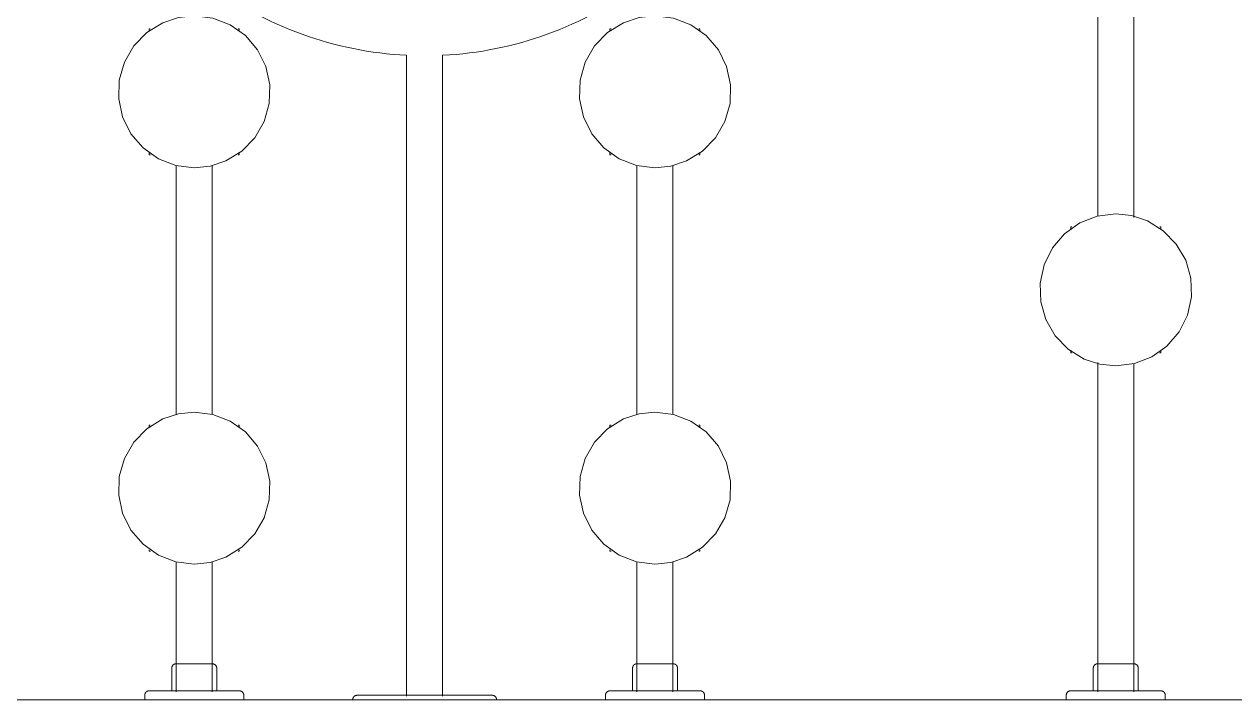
# Model space of a CAD drawing. Header units: inches. Extents: x 11834 to 13024, y -8101 to -6934.
# Drawn here: x 12447.32 to 12464.13, y -7360.47 to -7351.1 of the extents above; entities that cross this region are included whole.
import ezdxf

# ---------------------------------------------------------------- set-up
doc = ezdxf.new("R2010")
doc.units = ezdxf.units.IN
doc.header["$MEASUREMENT"] = 0
doc.layers.add('A-GENM', color=13, linetype='Continuous', lineweight=9)

# ---------------------------------------------------------------- blocks, each defined once
blk = doc.blocks.new('Foosball Table - Foosball Table-6977012-FIRST FLOOR POWER _ SIGNAL')
at = {"layer": 'A-GENM'}
for p, q in [((9.348, -1.022), (9.348, -7.228)), ((9.848, -7.245), (9.848, -1.023)), ((-3.824, -4.625), (-3.824, -4.662)), ((-3.824, -4.625), (-3.81, -4.625)), ((-2.591, -4.625), (-2.574, -4.625)), ((-2.574, -4.657), (-2.574, -4.625)), ((2.574, -4.625), (2.574, -4.662)), ((2.574, -4.625), (2.589, -4.625)), ((3.808, -4.625), (3.824, -4.625)), ((3.824, -4.657), (3.824, -4.625)), ((-0.25, -13.889), (-0.25, -4.994)), ((-0.25, -4.994), (-0.25, -13.889)), ((0.25, -4.994), (0.25, -13.889)), ((0.25, -13.889), (0.25, -4.994)), ((-3.824, -6.343), (-3.824, -6.375)), ((-3.808, -6.375), (-3.824, -6.375)), ((-2.574, -6.375), (-2.589, -6.375)), ((-2.574, -6.375), (-2.574, -6.338)), ((2.574, -6.343), (2.574, -6.375)), ((2.591, -6.375), (2.574, -6.375)), ((3.824, -6.375), (3.81, -6.375)), ((3.824, -6.375), (3.824, -6.338)), ((-3.449, -6.522), (-3.449, -9.977)), ((-2.949, -9.978), (-2.949, -6.523)), ((2.949, -6.522), (2.949, -9.977)), ((3.449, -9.978), (3.449, -6.523)), ((8.973, -7.375), (8.973, -7.407)), ((8.973, -7.375), (8.99, -7.375)), ((10.209, -7.375), (10.223, -7.375)), ((10.223, -7.412), (10.223, -7.375)), ((8.973, -9.088), (8.973, -9.125)), ((8.987, -9.125), (8.973, -9.125)), ((10.223, -9.125), (10.207, -9.125)), ((10.223, -9.125), (10.223, -9.093)), ((9.348, -9.255), (9.348, -13.827)), ((9.848, -13.827), (9.848, -9.272)), ((-3.824, -10.125), (-3.824, -10.162)), ((-3.824, -10.125), (-3.81, -10.125)), ((-2.591, -10.125), (-2.574, -10.125)), ((-2.574, -10.157), (-2.574, -10.125)), ((2.574, -10.125), (2.574, -10.162)), ((2.574, -10.125), (2.589, -10.125)), ((3.808, -10.125), (3.824, -10.125)), ((3.824, -10.157), (3.824, -10.125)), ((-3.824, -11.859), (-3.824, -11.875)), ((-3.808, -11.875), (-3.824, -11.875)), ((-2.574, -11.875), (-2.589, -11.875)), ((-2.574, -11.875), (-2.574, -11.859)), ((2.574, -11.859), (2.574, -11.875)), ((2.591, -11.875), (2.574, -11.875)), ((3.824, -11.875), (3.81, -11.875)), ((3.824, -11.875), (3.824, -11.859)), ((-3.449, -12.022), (-3.449, -13.827)), ((-2.949, -13.827), (-2.949, -12.023)), ((2.949, -12.022), (2.949, -13.827)), ((3.449, -13.827), (3.449, -12.023)), ((-3.512, -13.5), (-3.512, -13.813)), ((-2.887, -13.813), (-2.887, -13.5)), ((2.887, -13.5), (2.887, -13.813)), ((3.512, -13.813), (3.512, -13.5)), ((9.286, -13.5), (9.286, -13.813)), ((9.911, -13.813), (9.911, -13.5)), ((24.937, -13.938), (-24.937, -13.938)), ((-3.887, -13.875), (-3.887, -13.938)), ((-3.47, -13.813), (-3.199, -13.813)), ((-3.199, -13.813), (-2.929, -13.813)), ((-2.512, -13.938), (-2.512, -13.875)), ((2.512, -13.875), (2.512, -13.938)), ((2.929, -13.813), (3.172, -13.813)), ((3.199, -13.813), (3.47, -13.813)), ((3.887, -13.938), (3.887, -13.875)), ((8.911, -13.875), (8.911, -13.938)), ((9.328, -13.813), (9.598, -13.813)), ((9.598, -13.813), (9.869, -13.813)), ((10.286, -13.938), (10.286, -13.875))]:
    blk.add_line(p, q, dxfattribs=at)
at = {"layer": 'A-GENM', "flags": 128}
for points in [[(-3.199, -6.554), (-3.457, -6.522), (-3.698, -6.429), (-3.91, -6.279), (-4.079, -6.082), (-4.194, -5.85), (-4.249, -5.596), (-4.241, -5.337), (-4.17, -5.088), (-4.04, -4.863), (-3.859, -4.678), (-3.638, -4.541), (-3.419, -4.469), (-3.199, -4.446)], [(-3.199, -4.446), (-2.942, -4.478), (-2.7, -4.571), (-2.489, -4.721), (-2.32, -4.918), (-2.205, -5.15), (-2.15, -5.404), (-2.158, -5.663), (-2.229, -5.912), (-2.359, -6.137), (-2.54, -6.322), (-2.761, -6.459), (-2.979, -6.531), (-3.199, -6.554)], [(3.199, -6.554), (2.942, -6.522), (2.7, -6.429), (2.489, -6.279), (2.32, -6.082), (2.205, -5.85), (2.15, -5.596), (2.158, -5.337), (2.229, -5.088), (2.359, -4.863), (2.54, -4.678), (2.761, -4.541), (2.979, -4.469), (3.199, -4.446)], [(3.199, -4.446), (3.457, -4.478), (3.698, -4.571), (3.91, -4.721), (4.079, -4.918), (4.194, -5.15), (4.249, -5.404), (4.241, -5.663), (4.17, -5.912), (4.04, -6.137), (3.859, -6.322), (3.638, -6.459), (3.419, -6.531), (3.199, -6.554)], [(9.598, -7.196), (9.341, -7.228), (9.099, -7.321), (8.888, -7.471), (8.719, -7.668), (8.604, -7.9), (8.548, -8.154), (8.557, -8.413), (8.628, -8.662), (8.758, -8.887), (8.939, -9.072), (9.159, -9.209), (9.378, -9.281), (9.598, -9.304)], [(9.598, -9.304), (9.856, -9.272), (10.097, -9.179), (10.309, -9.029), (10.477, -8.832), (10.593, -8.6), (10.648, -8.346), (10.64, -8.087), (10.569, -7.838), (10.439, -7.613), (10.258, -7.428), (10.037, -7.291), (9.818, -7.219), (9.598, -7.196)], [(-3.199, -12.054), (-3.457, -12.022), (-3.698, -11.929), (-3.91, -11.779), (-4.079, -11.582), (-4.194, -11.35), (-4.249, -11.096), (-4.241, -10.837), (-4.17, -10.588), (-4.04, -10.363), (-3.859, -10.178), (-3.638, -10.041), (-3.419, -9.969), (-3.199, -9.946)], [(-3.199, -9.946), (-2.942, -9.978), (-2.7, -10.071), (-2.489, -10.221), (-2.32, -10.418), (-2.205, -10.65), (-2.15, -10.904), (-2.158, -11.163), (-2.229, -11.412), (-2.359, -11.637), (-2.54, -11.822), (-2.761, -11.959), (-2.979, -12.031), (-3.199, -12.054)], [(3.199, -12.054), (2.942, -12.022), (2.7, -11.929), (2.489, -11.779), (2.32, -11.582), (2.205, -11.35), (2.15, -11.096), (2.158, -10.837), (2.229, -10.588), (2.359, -10.363), (2.54, -10.178), (2.761, -10.041), (2.979, -9.969), (3.199, -9.946)], [(3.199, -9.946), (3.457, -9.978), (3.698, -10.071), (3.91, -10.221), (4.079, -10.418), (4.194, -10.65), (4.249, -10.904), (4.241, -11.163), (4.17, -11.412), (4.04, -11.637), (3.859, -11.822), (3.638, -11.959), (3.419, -12.031), (3.199, -12.054)], [(-3.512, -13.5), (-3.512, -13.498), (-3.512, -13.495), (-3.511, -13.493), (-3.511, -13.49), (-3.511, -13.488), (-3.51, -13.485), (-3.509, -13.483), (-3.509, -13.48), (-3.508, -13.478), (-3.507, -13.476), (-3.506, -13.473), (-3.505, -13.471), (-3.504, -13.469), (-3.502, -13.467), (-3.501, -13.465), (-3.5, -13.463), (-3.498, -13.461), (-3.496, -13.459), (-3.495, -13.457), (-3.493, -13.455), (-3.491, -13.453), (-3.489, -13.452), (-3.487, -13.45), (-3.485, -13.449), (-3.483, -13.447), (-3.481, -13.446), (-3.479, -13.445), (-3.477, -13.444), (-3.474, -13.443), (-3.472, -13.442), (-3.47, -13.441), (-3.467, -13.44), (-3.465, -13.439), (-3.462, -13.439), (-3.46, -13.438), (-3.458, -13.438), (-3.455, -13.438), (-3.453, -13.438), (-3.45, -13.438), (-3.449, -13.438)], [(-3.199, -13.438), (-3.209, -13.438), (-3.219, -13.438), (-3.229, -13.438), (-3.239, -13.438), (-3.249, -13.438), (-3.259, -13.438), (-3.268, -13.438), (-3.278, -13.438), (-3.287, -13.438), (-3.297, -13.438), (-3.306, -13.438), (-3.315, -13.438), (-3.324, -13.438), (-3.332, -13.438), (-3.341, -13.438), (-3.349, -13.438), (-3.357, -13.438), (-3.364, -13.438), (-3.372, -13.438), (-3.379, -13.438), (-3.386, -13.438), (-3.392, -13.438), (-3.398, -13.438), (-3.404, -13.438), (-3.41, -13.438), (-3.415, -13.438), (-3.42, -13.438), (-3.424, -13.438), (-3.429, -13.438), (-3.432, -13.438), (-3.436, -13.438), (-3.439, -13.438), (-3.442, -13.438), (-3.444, -13.438), (-3.446, -13.438), (-3.447, -13.438), (-3.448, -13.438), (-3.449, -13.438), (-3.449, -13.438)], [(-3.449, -13.438), (-3.449, -13.438), (-3.449, -13.438), (-3.448, -13.438), (-3.446, -13.438), (-3.444, -13.438), (-3.442, -13.438), (-3.44, -13.438), (-3.437, -13.438), (-3.433, -13.438), (-3.43, -13.438), (-3.426, -13.438), (-3.421, -13.438), (-3.416, -13.438), (-3.411, -13.438), (-3.406, -13.438), (-3.4, -13.438), (-3.394, -13.438), (-3.387, -13.438), (-3.381, -13.438), (-3.374, -13.438), (-3.366, -13.438)], [(-2.949, -13.438), (-2.95, -13.438), (-2.95, -13.438), (-2.951, -13.438), (-2.953, -13.438), (-2.954, -13.438), (-2.957, -13.438), (-2.959, -13.438), (-2.962, -13.438), (-2.965, -13.438), (-2.969, -13.438), (-2.973, -13.438), (-2.978, -13.438), (-2.982, -13.438), (-2.988, -13.438), (-2.993, -13.438), (-2.999, -13.438), (-3.005, -13.438), (-3.011, -13.438), (-3.018, -13.438), (-3.025, -13.438), (-3.033, -13.438), (-3.04, -13.438), (-3.048, -13.438), (-3.056, -13.438), (-3.064, -13.438), (-3.073, -13.438), (-3.082, -13.438), (-3.09, -13.438), (-3.1, -13.438), (-3.109, -13.438), (-3.118, -13.438), (-3.128, -13.438), (-3.137, -13.438), (-3.147, -13.438), (-3.157, -13.438), (-3.167, -13.438), (-3.177, -13.438), (-3.187, -13.438), (-3.197, -13.438), (-3.199, -13.438)], [(-3.035, -13.438), (-3.027, -13.438), (-3.02, -13.438), (-3.013, -13.438), (-3.007, -13.438), (-3.001, -13.438), (-2.995, -13.438), (-2.989, -13.438), (-2.984, -13.438), (-2.979, -13.438), (-2.974, -13.438), (-2.97, -13.438), (-2.966, -13.438), (-2.963, -13.438), (-2.96, -13.438), (-2.957, -13.438), (-2.955, -13.438), (-2.953, -13.438), (-2.952, -13.438), (-2.95, -13.438), (-2.95, -13.438), (-2.949, -13.438)], [(-2.949, -13.438), (-2.947, -13.438), (-2.944, -13.438), (-2.942, -13.438), (-2.939, -13.438), (-2.937, -13.439), (-2.935, -13.439), (-2.932, -13.44), (-2.93, -13.441), (-2.927, -13.442), (-2.925, -13.442), (-2.923, -13.443), (-2.921, -13.445), (-2.918, -13.446), (-2.916, -13.447), (-2.914, -13.448), (-2.912, -13.45), (-2.91, -13.451), (-2.908, -13.453), (-2.906, -13.455), (-2.905, -13.456), (-2.903, -13.458), (-2.901, -13.46), (-2.9, -13.462), (-2.898, -13.464), (-2.897, -13.466), (-2.896, -13.468), (-2.894, -13.471), (-2.893, -13.473), (-2.892, -13.475), (-2.891, -13.477), (-2.89, -13.48), (-2.89, -13.482), (-2.889, -13.484), (-2.888, -13.487), (-2.888, -13.489), (-2.887, -13.492), (-2.887, -13.494), (-2.887, -13.497), (-2.887, -13.499), (-2.887, -13.5)], [(2.887, -13.5), (2.887, -13.498), (2.887, -13.495), (2.887, -13.493), (2.888, -13.49), (2.888, -13.488), (2.889, -13.485), (2.889, -13.483), (2.89, -13.48), (2.891, -13.478), (2.892, -13.476), (2.893, -13.473), (2.894, -13.471), (2.895, -13.469), (2.896, -13.467), (2.898, -13.465), (2.899, -13.463), (2.901, -13.461), (2.902, -13.459), (2.904, -13.457), (2.906, -13.455), (2.908, -13.453), (2.91, -13.452), (2.912, -13.45), (2.914, -13.449), (2.916, -13.447), (2.918, -13.446), (2.92, -13.445), (2.922, -13.444), (2.924, -13.443), (2.927, -13.442), (2.929, -13.441), (2.931, -13.44), (2.934, -13.439), (2.936, -13.439), (2.939, -13.438), (2.941, -13.438), (2.944, -13.438), (2.946, -13.438), (2.949, -13.438), (2.949, -13.438)], [(3.199, -13.438), (3.189, -13.438), (3.179, -13.438), (3.169, -13.438), (3.16, -13.438), (3.15, -13.438), (3.14, -13.438), (3.13, -13.438), (3.121, -13.438), (3.111, -13.438), (3.102, -13.438), (3.093, -13.438), (3.084, -13.438), (3.075, -13.438), (3.067, -13.438), (3.058, -13.438), (3.05, -13.438), (3.042, -13.438), (3.035, -13.438), (3.027, -13.438), (3.02, -13.438), (3.013, -13.438), (3.007, -13.438), (3.001, -13.438), (2.995, -13.438), (2.989, -13.438), (2.984, -13.438), (2.979, -13.438), (2.974, -13.438), (2.97, -13.438), (2.966, -13.438), (2.963, -13.438), (2.96, -13.438), (2.957, -13.438), (2.955, -13.438), (2.953, -13.438), (2.952, -13.438), (2.95, -13.438), (2.95, -13.438), (2.949, -13.438)], [(2.949, -13.438), (2.95, -13.438), (2.95, -13.438), (2.951, -13.438), (2.953, -13.438), (2.954, -13.438), (2.957, -13.438), (2.959, -13.438), (2.962, -13.438), (2.965, -13.438), (2.969, -13.438), (2.973, -13.438), (2.978, -13.438), (2.982, -13.438), (2.988, -13.438), (2.993, -13.438), (2.999, -13.438), (3.005, -13.438), (3.011, -13.438), (3.018, -13.438), (3.025, -13.438), (3.033, -13.438)], [(3.449, -13.438), (3.449, -13.438), (3.449, -13.438), (3.448, -13.438), (3.446, -13.438), (3.444, -13.438), (3.442, -13.438), (3.44, -13.438), (3.437, -13.438), (3.433, -13.438), (3.43, -13.438), (3.426, -13.438), (3.421, -13.438), (3.416, -13.438), (3.411, -13.438), (3.406, -13.438), (3.4, -13.438), (3.394, -13.438), (3.387, -13.438), (3.381, -13.438), (3.374, -13.438), (3.366, -13.438), (3.359, -13.438), (3.351, -13.438), (3.343, -13.438), (3.334, -13.438), (3.326, -13.438), (3.317, -13.438), (3.308, -13.438), (3.299, -13.438), (3.29, -13.438), (3.281, -13.438), (3.271, -13.438), (3.261, -13.438), (3.252, -13.438), (3.242, -13.438), (3.232, -13.438), (3.222, -13.438), (3.212, -13.438), (3.202, -13.438), (3.199, -13.438)], [(3.364, -13.438), (3.372, -13.438), (3.379, -13.438), (3.386, -13.438), (3.392, -13.438), (3.398, -13.438), (3.404, -13.438), (3.41, -13.438), (3.415, -13.438), (3.42, -13.438), (3.424, -13.438), (3.429, -13.438), (3.432, -13.438), (3.436, -13.438), (3.439, -13.438), (3.442, -13.438), (3.444, -13.438), (3.446, -13.438), (3.447, -13.438), (3.448, -13.438), (3.449, -13.438), (3.449, -13.438)], [(3.449, -13.438), (3.452, -13.438), (3.454, -13.438), (3.457, -13.438), (3.459, -13.438), (3.462, -13.439), (3.464, -13.439), (3.467, -13.44), (3.469, -13.441), (3.471, -13.442), (3.474, -13.442), (3.476, -13.443), (3.478, -13.445), (3.48, -13.446), (3.483, -13.447), (3.485, -13.448), (3.487, -13.45), (3.489, -13.451), (3.491, -13.453), (3.492, -13.455), (3.494, -13.456), (3.496, -13.458), (3.498, -13.46), (3.499, -13.462), (3.501, -13.464), (3.502, -13.466), (3.503, -13.468), (3.505, -13.471), (3.506, -13.473), (3.507, -13.475), (3.508, -13.477), (3.509, -13.48), (3.509, -13.482), (3.51, -13.484), (3.511, -13.487), (3.511, -13.489), (3.511, -13.492), (3.512, -13.494), (3.512, -13.497), (3.512, -13.499), (3.512, -13.5)], [(9.286, -13.5), (9.286, -13.498), (9.286, -13.495), (9.286, -13.493), (9.287, -13.49), (9.287, -13.488), (9.288, -13.485), (9.288, -13.483), (9.289, -13.48), (9.29, -13.478), (9.291, -13.476), (9.292, -13.473), (9.293, -13.471), (9.294, -13.469), (9.295, -13.467), (9.297, -13.465), (9.298, -13.463), (9.3, -13.461), (9.301, -13.459), (9.303, -13.457), (9.305, -13.455), (9.306, -13.453), (9.308, -13.452), (9.31, -13.45), (9.312, -13.449), (9.314, -13.447), (9.317, -13.446), (9.319, -13.445), (9.321, -13.444), (9.323, -13.443), (9.326, -13.442), (9.328, -13.441), (9.33, -13.44), (9.333, -13.439), (9.335, -13.439), (9.338, -13.438), (9.34, -13.438), (9.343, -13.438), (9.345, -13.438), (9.348, -13.438), (9.348, -13.438)], [(9.598, -13.438), (9.588, -13.438), (9.578, -13.438), (9.568, -13.438), (9.558, -13.438), (9.549, -13.438), (9.539, -13.438), (9.529, -13.438), (9.52, -13.438), (9.51, -13.438), (9.501, -13.438), (9.492, -13.438), (9.483, -13.438), (9.474, -13.438), (9.465, -13.438), (9.457, -13.438), (9.449, -13.438), (9.441, -13.438), (9.433, -13.438), (9.426, -13.438), (9.419, -13.438), (9.412, -13.438), (9.406, -13.438), (9.399, -13.438), (9.393, -13.438), (9.388, -13.438), (9.383, -13.438), (9.378, -13.438), (9.373, -13.438), (9.369, -13.438), (9.365, -13.438), (9.362, -13.438), (9.359, -13.438), (9.356, -13.438), (9.354, -13.438), (9.352, -13.438), (9.35, -13.438), (9.349, -13.438), (9.349, -13.438), (9.348, -13.438)], [(9.348, -13.438), (9.348, -13.438), (9.349, -13.438), (9.35, -13.438), (9.351, -13.438), (9.353, -13.438), (9.355, -13.438), (9.358, -13.438), (9.361, -13.438), (9.364, -13.438), (9.368, -13.438), (9.372, -13.438), (9.376, -13.438), (9.381, -13.438), (9.386, -13.438), (9.392, -13.438), (9.398, -13.438), (9.404, -13.438), (9.41, -13.438), (9.417, -13.438), (9.424, -13.438), (9.431, -13.438)], [(9.848, -13.438), (9.848, -13.438), (9.847, -13.438), (9.846, -13.438), (9.845, -13.438), (9.843, -13.438), (9.841, -13.438), (9.838, -13.438), (9.836, -13.438), (9.832, -13.438), (9.828, -13.438), (9.824, -13.438), (9.82, -13.438), (9.815, -13.438), (9.81, -13.438), (9.805, -13.438), (9.799, -13.438), (9.793, -13.438), (9.786, -13.438), (9.779, -13.438), (9.772, -13.438), (9.765, -13.438), (9.758, -13.438), (9.75, -13.438), (9.742, -13.438), (9.733, -13.438), (9.725, -13.438), (9.716, -13.438), (9.707, -13.438), (9.698, -13.438), (9.689, -13.438), (9.679, -13.438), (9.67, -13.438), (9.66, -13.438), (9.651, -13.438), (9.641, -13.438), (9.631, -13.438), (9.621, -13.438), (9.611, -13.438), (9.601, -13.438), (9.598, -13.438)], [(9.763, -13.438), (9.77, -13.438), (9.778, -13.438), (9.784, -13.438), (9.791, -13.438), (9.797, -13.438), (9.803, -13.438), (9.809, -13.438), (9.814, -13.438), (9.819, -13.438), (9.823, -13.438), (9.827, -13.438), (9.831, -13.438), (9.835, -13.438), (9.838, -13.438), (9.84, -13.438), (9.843, -13.438), (9.845, -13.438), (9.846, -13.438), (9.847, -13.438), (9.848, -13.438), (9.848, -13.438)], [(9.848, -13.438), (9.851, -13.438), (9.853, -13.438), (9.856, -13.438), (9.858, -13.438), (9.861, -13.439), (9.863, -13.439), (9.865, -13.44), (9.868, -13.441), (9.87, -13.442), (9.873, -13.442), (9.875, -13.443), (9.877, -13.445), (9.879, -13.446), (9.881, -13.447), (9.884, -13.448), (9.886, -13.45), (9.888, -13.451), (9.889, -13.453), (9.891, -13.455), (9.893, -13.456), (9.895, -13.458), (9.896, -13.46), (9.898, -13.462), (9.899, -13.464), (9.901, -13.466), (9.902, -13.468), (9.903, -13.471), (9.904, -13.473), (9.906, -13.475), (9.906, -13.477), (9.907, -13.48), (9.908, -13.482), (9.909, -13.484), (9.909, -13.487), (9.91, -13.489), (9.91, -13.492), (9.91, -13.494), (9.911, -13.497), (9.911, -13.499), (9.911, -13.5)], [(-3.887, -13.875), (-3.887, -13.873), (-3.887, -13.87), (-3.886, -13.868), (-3.886, -13.865), (-3.886, -13.863), (-3.885, -13.86), (-3.884, -13.858), (-3.884, -13.855), (-3.883, -13.853), (-3.882, -13.851), (-3.881, -13.848), (-3.88, -13.846), (-3.879, -13.844), (-3.877, -13.842), (-3.876, -13.84), (-3.875, -13.838), (-3.873, -13.836), (-3.871, -13.834), (-3.87, -13.832), (-3.868, -13.83), (-3.866, -13.828), (-3.864, -13.827), (-3.862, -13.825), (-3.86, -13.824), (-3.858, -13.822), (-3.856, -13.821), (-3.854, -13.82), (-3.852, -13.819), (-3.849, -13.818), (-3.847, -13.817), (-3.845, -13.816), (-3.842, -13.815), (-3.84, -13.814), (-3.837, -13.814), (-3.835, -13.813), (-3.833, -13.813), (-3.83, -13.813), (-3.828, -13.813), (-3.825, -13.813), (-3.824, -13.813)], [(-3.199, -13.813), (-3.224, -13.813), (-3.249, -13.813), (-3.274, -13.813), (-3.299, -13.813), (-3.324, -13.813), (-3.348, -13.813), (-3.372, -13.813), (-3.396, -13.813), (-3.42, -13.813), (-3.443, -13.813), (-3.466, -13.813), (-3.488, -13.813), (-3.51, -13.813), (-3.531, -13.813), (-3.552, -13.813), (-3.573, -13.813), (-3.592, -13.813), (-3.612, -13.813), (-3.63, -13.813), (-3.648, -13.813), (-3.665, -13.813), (-3.681, -13.813), (-3.697, -13.813), (-3.711, -13.813), (-3.725, -13.813), (-3.738, -13.813), (-3.751, -13.813), (-3.762, -13.813), (-3.772, -13.813), (-3.782, -13.813), (-3.791, -13.813), (-3.798, -13.813), (-3.805, -13.813), (-3.811, -13.813), (-3.815, -13.813), (-3.819, -13.813), (-3.822, -13.813), (-3.824, -13.813), (-3.824, -13.813)], [(-3.824, -13.813), (-3.824, -13.813), (-3.822, -13.813), (-3.82, -13.813), (-3.816, -13.813), (-3.812, -13.813), (-3.806, -13.813), (-3.8, -13.813), (-3.793, -13.813), (-3.784, -13.813), (-3.775, -13.813), (-3.765, -13.813), (-3.754, -13.813), (-3.742, -13.813), (-3.729, -13.813), (-3.715, -13.813), (-3.701, -13.813), (-3.685, -13.813), (-3.669, -13.813), (-3.652, -13.813), (-3.635, -13.813), (-3.617, -13.813), (-3.598, -13.813), (-3.578, -13.813), (-3.558, -13.813), (-3.537, -13.813), (-3.516, -13.813), (-3.494, -13.813), (-3.472, -13.813)], [(-2.574, -13.813), (-2.575, -13.813), (-2.576, -13.813), (-2.579, -13.813), (-2.582, -13.813), (-2.587, -13.813), (-2.592, -13.813), (-2.599, -13.813), (-2.606, -13.813), (-2.614, -13.813), (-2.624, -13.813), (-2.634, -13.813), (-2.645, -13.813), (-2.657, -13.813), (-2.67, -13.813), (-2.684, -13.813), (-2.698, -13.813), (-2.713, -13.813), (-2.73, -13.813), (-2.746, -13.813), (-2.764, -13.813), (-2.782, -13.813), (-2.801, -13.813), (-2.821, -13.813), (-2.841, -13.813), (-2.862, -13.813), (-2.883, -13.813), (-2.905, -13.813), (-2.927, -13.813), (-2.95, -13.813), (-2.973, -13.813), (-2.996, -13.813), (-3.02, -13.813), (-3.044, -13.813), (-3.069, -13.813), (-3.093, -13.813), (-3.118, -13.813), (-3.143, -13.813), (-3.168, -13.813), (-3.193, -13.813), (-3.199, -13.813)], [(-2.933, -13.813), (-2.911, -13.813), (-2.889, -13.813), (-2.867, -13.813), (-2.847, -13.813), (-2.826, -13.813), (-2.806, -13.813), (-2.787, -13.813), (-2.769, -13.813), (-2.751, -13.813), (-2.734, -13.813), (-2.718, -13.813), (-2.702, -13.813), (-2.687, -13.813), (-2.673, -13.813), (-2.66, -13.813), (-2.648, -13.813), (-2.637, -13.813), (-2.626, -13.813), (-2.617, -13.813), (-2.608, -13.813), (-2.601, -13.813), (-2.594, -13.813), (-2.588, -13.813), (-2.583, -13.813), (-2.58, -13.813), (-2.577, -13.813), (-2.575, -13.813), (-2.574, -13.813)], [(-2.574, -13.813), (-2.572, -13.813), (-2.569, -13.813), (-2.567, -13.813), (-2.564, -13.813), (-2.562, -13.814), (-2.56, -13.814), (-2.557, -13.815), (-2.555, -13.816), (-2.552, -13.817), (-2.55, -13.817), (-2.548, -13.818), (-2.546, -13.82), (-2.543, -13.821), (-2.541, -13.822), (-2.539, -13.823), (-2.537, -13.825), (-2.535, -13.826), (-2.533, -13.828), (-2.531, -13.83), (-2.53, -13.831), (-2.528, -13.833), (-2.526, -13.835), (-2.525, -13.837), (-2.523, -13.839), (-2.522, -13.841), (-2.521, -13.843), (-2.519, -13.846), (-2.518, -13.848), (-2.517, -13.85), (-2.516, -13.852), (-2.515, -13.855), (-2.515, -13.857), (-2.514, -13.859), (-2.513, -13.862), (-2.513, -13.864), (-2.512, -13.867), (-2.512, -13.869), (-2.512, -13.872), (-2.512, -13.874), (-2.512, -13.875)], [(-1, -13.938), (-1, -13.935), (-1, -13.933), (-1, -13.93), (-0.999, -13.928), (-0.999, -13.925), (-0.998, -13.923), (-0.998, -13.92), (-0.997, -13.918), (-0.996, -13.915), (-0.995, -13.913), (-0.994, -13.911), (-0.993, -13.909), (-0.992, -13.906), (-0.99, -13.904), (-0.989, -13.902), (-0.988, -13.9), (-0.986, -13.898), (-0.984, -13.896), (-0.983, -13.894), (-0.981, -13.893), (-0.979, -13.891), (-0.977, -13.889), (-0.975, -13.888), (-0.973, -13.886), (-0.971, -13.885), (-0.969, -13.884), (-0.967, -13.882), (-0.965, -13.881), (-0.962, -13.88), (-0.96, -13.879), (-0.958, -13.878), (-0.955, -13.878), (-0.953, -13.877), (-0.951, -13.876), (-0.948, -13.876), (-0.946, -13.876), (-0.943, -13.875), (-0.941, -13.875), (-0.938, -13.875), (-0.937, -13.875)], [(0, -13.875), (-0.037, -13.875), (-0.075, -13.875), (-0.112, -13.875), (-0.149, -13.875), (-0.186, -13.875), (-0.223, -13.875), (-0.259, -13.875), (-0.295, -13.875), (-0.33, -13.875), (-0.365, -13.875), (-0.399, -13.875), (-0.433, -13.875), (-0.466, -13.875), (-0.498, -13.875), (-0.529, -13.875), (-0.56, -13.875), (-0.589, -13.875), (-0.618, -13.875), (-0.646, -13.875), (-0.673, -13.875), (-0.698, -13.875), (-0.723, -13.875), (-0.746, -13.875), (-0.768, -13.875), (-0.789, -13.875), (-0.809, -13.875), (-0.827, -13.875), (-0.844, -13.875), (-0.86, -13.875), (-0.874, -13.875), (-0.887, -13.875), (-0.898, -13.875), (-0.908, -13.875), (-0.917, -13.875), (-0.924, -13.875), (-0.929, -13.875), (-0.934, -13.875), (-0.936, -13.875), (-0.937, -13.875)], [(-0.937, -13.875), (-0.937, -13.875), (-0.935, -13.875), (-0.931, -13.875), (-0.926, -13.875), (-0.919, -13.875), (-0.911, -13.875), (-0.901, -13.875), (-0.89, -13.875), (-0.877, -13.875), (-0.863, -13.875), (-0.848, -13.875), (-0.832, -13.875), (-0.814, -13.875), (-0.794, -13.875), (-0.774, -13.875), (-0.752, -13.875), (-0.729, -13.875), (-0.705, -13.875), (-0.68, -13.875), (-0.653, -13.875), (-0.626, -13.875), (-0.597, -13.875), (-0.568, -13.875), (-0.538, -13.875), (-0.507, -13.875), (-0.475, -13.875), (-0.442, -13.875), (-0.408, -13.875), (-0.374, -13.875), (-0.34, -13.875), (-0.304, -13.875), (-0.269, -13.875), (-0.233, -13.875), (-0.196, -13.875), (-0.159, -13.875), (-0.122, -13.875), (-0.085, -13.875), (-0.048, -13.875), (-0.01, -13.875), (0, -13.875)], [(0, -13.875), (0.037, -13.875), (0.075, -13.875), (0.112, -13.875), (0.149, -13.875), (0.186, -13.875), (0.223, -13.875), (0.259, -13.875), (0.295, -13.875), (0.33, -13.875), (0.365, -13.875), (0.399, -13.875), (0.433, -13.875), (0.466, -13.875), (0.498, -13.875), (0.529, -13.875), (0.56, -13.875), (0.589, -13.875), (0.618, -13.875), (0.646, -13.875), (0.673, -13.875), (0.698, -13.875), (0.723, -13.875), (0.746, -13.875), (0.768, -13.875), (0.789, -13.875), (0.809, -13.875), (0.827, -13.875), (0.844, -13.875), (0.86, -13.875), (0.874, -13.875), (0.887, -13.875), (0.898, -13.875), (0.908, -13.875), (0.917, -13.875), (0.924, -13.875), (0.929, -13.875), (0.934, -13.875), (0.936, -13.875), (0.937, -13.875)], [(0.938, -13.875), (0.937, -13.875), (0.935, -13.875), (0.931, -13.875), (0.926, -13.875), (0.919, -13.875), (0.911, -13.875), (0.901, -13.875), (0.89, -13.875), (0.877, -13.875), (0.863, -13.875), (0.848, -13.875), (0.832, -13.875), (0.814, -13.875), (0.794, -13.875), (0.774, -13.875), (0.752, -13.875), (0.729, -13.875), (0.705, -13.875), (0.68, -13.875), (0.653, -13.875), (0.626, -13.875), (0.597, -13.875), (0.568, -13.875), (0.538, -13.875), (0.507, -13.875), (0.475, -13.875), (0.442, -13.875), (0.408, -13.875), (0.374, -13.875), (0.34, -13.875), (0.304, -13.875), (0.269, -13.875), (0.233, -13.875), (0.196, -13.875), (0.159, -13.875), (0.122, -13.875), (0.085, -13.875), (0.048, -13.875), (0.01, -13.875), (0, -13.875)], [(0.938, -13.875), (0.94, -13.875), (0.942, -13.875), (0.945, -13.875), (0.947, -13.876), (0.95, -13.876), (0.952, -13.877), (0.955, -13.877), (0.957, -13.878), (0.96, -13.879), (0.962, -13.88), (0.964, -13.881), (0.966, -13.882), (0.969, -13.883), (0.971, -13.885), (0.973, -13.886), (0.975, -13.887), (0.977, -13.889), (0.979, -13.891), (0.981, -13.892), (0.982, -13.894), (0.984, -13.896), (0.986, -13.898), (0.987, -13.9), (0.989, -13.902), (0.99, -13.904), (0.991, -13.906), (0.993, -13.908), (0.994, -13.91), (0.995, -13.913), (0.996, -13.915), (0.997, -13.917), (0.997, -13.92), (0.998, -13.922), (0.999, -13.924), (0.999, -13.927), (0.999, -13.929), (1, -13.932), (1, -13.934), (1, -13.937), (1, -13.938)], [(2.512, -13.875), (2.512, -13.873), (2.512, -13.87), (2.512, -13.868), (2.513, -13.865), (2.513, -13.863), (2.514, -13.86), (2.514, -13.858), (2.515, -13.855), (2.516, -13.853), (2.517, -13.851), (2.518, -13.848), (2.519, -13.846), (2.52, -13.844), (2.521, -13.842), (2.523, -13.84), (2.524, -13.838), (2.526, -13.836), (2.527, -13.834), (2.529, -13.832), (2.531, -13.83), (2.533, -13.828), (2.535, -13.827), (2.537, -13.825), (2.539, -13.824), (2.541, -13.822), (2.543, -13.821), (2.545, -13.82), (2.547, -13.819), (2.549, -13.818), (2.552, -13.817), (2.554, -13.816), (2.556, -13.815), (2.559, -13.814), (2.561, -13.814), (2.564, -13.813), (2.566, -13.813), (2.569, -13.813), (2.571, -13.813), (2.574, -13.813), (2.574, -13.813)], [(3.199, -13.813), (3.174, -13.813), (3.149, -13.813), (3.125, -13.813), (3.1, -13.813), (3.075, -13.813), (3.051, -13.813), (3.027, -13.813), (3.003, -13.813), (2.979, -13.813), (2.956, -13.813), (2.933, -13.813), (2.911, -13.813), (2.889, -13.813), (2.867, -13.813), (2.847, -13.813), (2.826, -13.813), (2.806, -13.813), (2.787, -13.813), (2.769, -13.813), (2.751, -13.813), (2.734, -13.813), (2.718, -13.813), (2.702, -13.813), (2.687, -13.813), (2.673, -13.813), (2.66, -13.813), (2.648, -13.813), (2.637, -13.813), (2.626, -13.813), (2.617, -13.813), (2.608, -13.813), (2.601, -13.813), (2.594, -13.813), (2.588, -13.813), (2.583, -13.813), (2.58, -13.813), (2.577, -13.813), (2.575, -13.813), (2.574, -13.813)], [(2.574, -13.813), (2.575, -13.813), (2.576, -13.813), (2.579, -13.813), (2.582, -13.813), (2.587, -13.813), (2.592, -13.813), (2.599, -13.813), (2.606, -13.813), (2.614, -13.813), (2.624, -13.813), (2.634, -13.813), (2.645, -13.813), (2.657, -13.813), (2.67, -13.813), (2.684, -13.813), (2.698, -13.813), (2.713, -13.813), (2.73, -13.813), (2.746, -13.813), (2.764, -13.813), (2.782, -13.813), (2.801, -13.813), (2.821, -13.813), (2.841, -13.813), (2.862, -13.813), (2.883, -13.813), (2.905, -13.813), (2.927, -13.813)], [(3.824, -13.813), (3.824, -13.813), (3.822, -13.813), (3.82, -13.813), (3.816, -13.813), (3.812, -13.813), (3.806, -13.813), (3.8, -13.813), (3.793, -13.813), (3.784, -13.813), (3.775, -13.813), (3.765, -13.813), (3.754, -13.813), (3.742, -13.813), (3.729, -13.813), (3.715, -13.813), (3.701, -13.813), (3.685, -13.813), (3.669, -13.813), (3.652, -13.813), (3.635, -13.813), (3.617, -13.813), (3.598, -13.813), (3.578, -13.813), (3.558, -13.813), (3.537, -13.813), (3.516, -13.813), (3.494, -13.813), (3.472, -13.813), (3.449, -13.813), (3.426, -13.813), (3.402, -13.813), (3.379, -13.813), (3.355, -13.813), (3.33, -13.813), (3.306, -13.813), (3.281, -13.813), (3.256, -13.813), (3.231, -13.813), (3.206, -13.813), (3.199, -13.813)], [(3.466, -13.813), (3.488, -13.813), (3.51, -13.813), (3.531, -13.813), (3.552, -13.813), (3.573, -13.813), (3.592, -13.813), (3.612, -13.813), (3.63, -13.813), (3.648, -13.813), (3.665, -13.813), (3.681, -13.813), (3.697, -13.813), (3.711, -13.813), (3.725, -13.813), (3.738, -13.813), (3.751, -13.813), (3.762, -13.813), (3.772, -13.813), (3.782, -13.813), (3.791, -13.813), (3.798, -13.813), (3.805, -13.813), (3.811, -13.813), (3.815, -13.813), (3.819, -13.813), (3.822, -13.813), (3.824, -13.813), (3.824, -13.813)], [(3.824, -13.813), (3.827, -13.813), (3.829, -13.813), (3.832, -13.813), (3.834, -13.813), (3.837, -13.814), (3.839, -13.814), (3.842, -13.815), (3.844, -13.816), (3.846, -13.817), (3.849, -13.817), (3.851, -13.818), (3.853, -13.82), (3.855, -13.821), (3.858, -13.822), (3.86, -13.823), (3.862, -13.825), (3.864, -13.826), (3.866, -13.828), (3.867, -13.83), (3.869, -13.831), (3.871, -13.833), (3.873, -13.835), (3.874, -13.837), (3.876, -13.839), (3.877, -13.841), (3.878, -13.843), (3.88, -13.846), (3.881, -13.848), (3.882, -13.85), (3.883, -13.852), (3.884, -13.855), (3.884, -13.857), (3.885, -13.859), (3.886, -13.862), (3.886, -13.864), (3.886, -13.867), (3.887, -13.869), (3.887, -13.872), (3.887, -13.874), (3.887, -13.875)], [(8.911, -13.875), (8.911, -13.873), (8.911, -13.87), (8.911, -13.868), (8.912, -13.865), (8.912, -13.863), (8.913, -13.86), (8.913, -13.858), (8.914, -13.855), (8.915, -13.853), (8.916, -13.851), (8.917, -13.848), (8.918, -13.846), (8.919, -13.844), (8.92, -13.842), (8.922, -13.84), (8.923, -13.838), (8.925, -13.836), (8.926, -13.834), (8.928, -13.832), (8.93, -13.83), (8.931, -13.828), (8.933, -13.827), (8.935, -13.825), (8.937, -13.824), (8.939, -13.822), (8.942, -13.821), (8.944, -13.82), (8.946, -13.819), (8.948, -13.818), (8.951, -13.817), (8.953, -13.816), (8.955, -13.815), (8.958, -13.814), (8.96, -13.814), (8.963, -13.813), (8.965, -13.813), (8.968, -13.813), (8.97, -13.813), (8.973, -13.813), (8.973, -13.813)], [(9.598, -13.813), (9.573, -13.813), (9.548, -13.813), (9.523, -13.813), (9.499, -13.813), (9.474, -13.813), (9.45, -13.813), (9.425, -13.813), (9.402, -13.813), (9.378, -13.813), (9.355, -13.813), (9.332, -13.813), (9.31, -13.813), (9.288, -13.813), (9.266, -13.813), (9.245, -13.813), (9.225, -13.813), (9.205, -13.813), (9.186, -13.813), (9.168, -13.813), (9.15, -13.813), (9.133, -13.813), (9.117, -13.813), (9.101, -13.813), (9.086, -13.813), (9.072, -13.813), (9.059, -13.813), (9.047, -13.813), (9.036, -13.813), (9.025, -13.813), (9.016, -13.813), (9.007, -13.813), (8.999, -13.813), (8.993, -13.813), (8.987, -13.813), (8.982, -13.813), (8.979, -13.813), (8.976, -13.813), (8.974, -13.813), (8.973, -13.813)], [(8.973, -13.813), (8.974, -13.813), (8.975, -13.813), (8.978, -13.813), (8.981, -13.813), (8.986, -13.813), (8.991, -13.813), (8.998, -13.813), (9.005, -13.813), (9.013, -13.813), (9.023, -13.813), (9.033, -13.813), (9.044, -13.813), (9.056, -13.813), (9.069, -13.813), (9.082, -13.813), (9.097, -13.813), (9.112, -13.813), (9.128, -13.813), (9.145, -13.813), (9.163, -13.813), (9.181, -13.813), (9.2, -13.813), (9.22, -13.813), (9.24, -13.813), (9.261, -13.813), (9.282, -13.813), (9.304, -13.813), (9.326, -13.813)], [(10.223, -13.813), (10.223, -13.813), (10.221, -13.813), (10.219, -13.813), (10.215, -13.813), (10.211, -13.813), (10.205, -13.813), (10.199, -13.813), (10.191, -13.813), (10.183, -13.813), (10.174, -13.813), (10.164, -13.813), (10.153, -13.813), (10.141, -13.813), (10.128, -13.813), (10.114, -13.813), (10.1, -13.813), (10.084, -13.813), (10.068, -13.813), (10.051, -13.813), (10.034, -13.813), (10.015, -13.813), (9.996, -13.813), (9.977, -13.813), (9.957, -13.813), (9.936, -13.813), (9.915, -13.813), (9.893, -13.813), (9.871, -13.813), (9.848, -13.813), (9.825, -13.813), (9.801, -13.813), (9.777, -13.813), (9.753, -13.813), (9.729, -13.813), (9.704, -13.813), (9.68, -13.813), (9.655, -13.813), (9.63, -13.813), (9.605, -13.813), (9.598, -13.813)], [(9.864, -13.813), (9.887, -13.813), (9.909, -13.813), (9.93, -13.813), (9.951, -13.813), (9.971, -13.813), (9.991, -13.813), (10.01, -13.813), (10.029, -13.813), (10.047, -13.813), (10.064, -13.813), (10.08, -13.813), (10.095, -13.813), (10.11, -13.813), (10.124, -13.813), (10.137, -13.813), (10.149, -13.813), (10.161, -13.813), (10.171, -13.813), (10.181, -13.813), (10.189, -13.813), (10.197, -13.813), (10.204, -13.813), (10.209, -13.813), (10.214, -13.813), (10.218, -13.813), (10.221, -13.813), (10.222, -13.813), (10.223, -13.813)], [(10.223, -13.813), (10.226, -13.813), (10.228, -13.813), (10.231, -13.813), (10.233, -13.813), (10.236, -13.814), (10.238, -13.814), (10.24, -13.815), (10.243, -13.816), (10.245, -13.817), (10.248, -13.817), (10.25, -13.818), (10.252, -13.82), (10.254, -13.821), (10.256, -13.822), (10.259, -13.823), (10.261, -13.825), (10.263, -13.826), (10.264, -13.828), (10.266, -13.83), (10.268, -13.831), (10.27, -13.833), (10.271, -13.835), (10.273, -13.837), (10.274, -13.839), (10.276, -13.841), (10.277, -13.843), (10.278, -13.846), (10.279, -13.848), (10.281, -13.85), (10.281, -13.852), (10.282, -13.855), (10.283, -13.857), (10.284, -13.859), (10.284, -13.862), (10.285, -13.864), (10.285, -13.867), (10.285, -13.869), (10.286, -13.872), (10.286, -13.874), (10.286, -13.875)]]:
    blk.add_lwpolyline(points, dxfattribs=at)
at = {"layer": 'A-GENM'}
for start, end in [(233.0515, 267.134), (233.0515, 267.134), (272.866, 306.9485), (272.866, 306.9485)]:
    blk.add_arc((0, 0), 5, start, end, dxfattribs=at)

msp = doc.modelspace()

# ---------------------------------------------------------------- block references
at = {"layer": 'A-GENM'}
msp.add_blockref('Foosball Table - Foosball Table-6977012-FIRST FLOOR POWER _ SIGNAL', (12452.883, -7346.535), dxfattribs=at)

doc.saveas('drawing.dxf')
